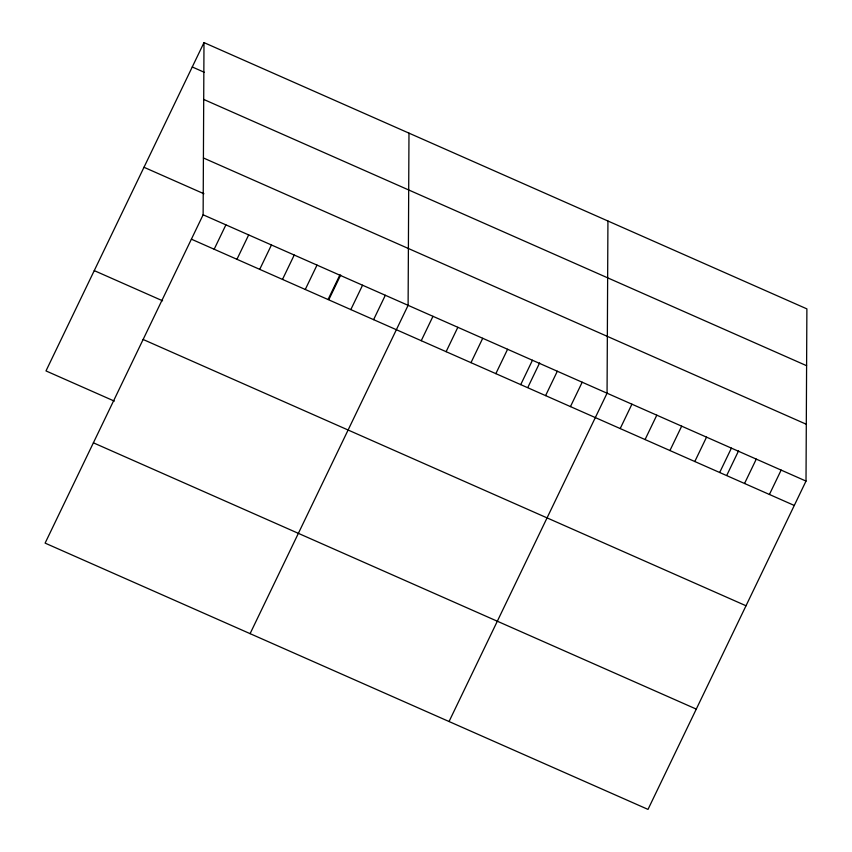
<?xml version="1.0" encoding="UTF-8"?>
<svg xmlns="http://www.w3.org/2000/svg" width="852" height="852" viewBox="0 0 852 852"><rect width="100%" height="100%" fill="white"/><g stroke="black" fill="none" stroke-linecap="round" stroke-linejoin="round"><path stroke-width="1.28" d="M203.127 214.8L203.99 42.6L806.887 308.882L806.013 481.082L648.01 809.4L45.113 543.118L203.127 214.8L806.013 481.082M408.981 133.136L408.108 305.335L250.094 633.654M607.934 221.009L607.061 393.209L449.047 721.527M203.99 42.6L45.987 370.918L114.306 401.1M214.171 249.231L225.897 224.864M236.941 259.296L248.677 234.918M259.722 269.349L271.447 244.982M282.491 279.413L294.228 255.036M305.272 289.478L317.008 265.1M328.052 299.531L339.778 275.153M329.074 299.148L340.683 275.036M350.822 309.595L362.558 285.218M373.602 319.649L385.328 295.271M421.25 340.693L432.976 316.316M446.118 351.674L457.843 327.306M470.986 362.664L482.711 338.287M495.853 373.645L507.59 349.267M520.721 384.635L532.457 360.258M528.038 387.021L539.635 362.909M545.589 395.616L557.325 371.238M570.457 406.596L582.193 382.218M620.203 428.567L631.928 404.189M645.071 439.547L656.796 415.18M669.938 450.538L681.675 426.16M694.806 461.518L706.542 437.14M719.674 472.498L731.41 448.131M726.99 474.894L738.599 450.783M744.542 483.489L756.278 459.111M769.42 494.469L781.146 470.091M192.264 66.978L204.246 72.271M203.703 99.428L806.599 365.7M203.415 157.971L806.301 424.253M143.988 167.28L203.926 193.755M191.391 239.178L794.288 505.46M94.252 270.616L162.583 300.799M143.125 339.479L746.011 605.761M93.39 442.816L696.276 709.098"/></g></svg>
